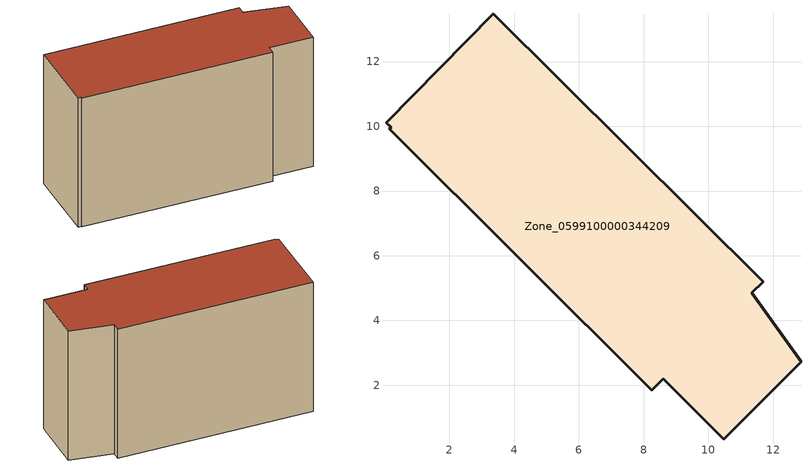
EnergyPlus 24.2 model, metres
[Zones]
Zone_0599100000344209
 floor ground (C_G): 8.26,1.85 0.14,9.92 0.2,9.97 0.06,10.11 3.36,13.48 11.7,5.2 11.34,4.85 12.86,2.73 10.48,0.33 8.61,2.19 z0
 wall outside (C_F): 12.86,2.73 11.34,4.85 11.7,5.2 3.36,13.48 0.06,10.11 0.2,9.97 0.14,9.92 8.26,1.85 8.61,2.19 10.48,0.33 12.86,2.73 z0:8.52
 roof outside (C_R): 0.14,9.92 8.26,1.85 8.61,2.19 10.48,0.33 12.86,2.73 11.34,4.85 11.7,5.2 3.36,13.48 0.06,10.11 0.2,9.97 z8.52
[BUILDING]
Pand.0599100000344209: North Axis=0; Terrain=City; Loads Convergence Tolerance Value=0.04; Temperature Convergence Tolerance Value=0.4; Solar Distribution=FullExterior; Maximum Number of Warmup Days=25; Minimum Number of Warmup Days=1
[Site:Location]
Rotterdam.The.Hague.AP_ZH_NLD Design_Conditions: Latitude=51.96; Longitude=4.45; Time Zone=1; Elevation=-4.5
[SITE:GROUNDTEMPERATURE:BUILDINGSURFACE]
18, 18, 18, 18, 18, 18, 18, 18, 18, 18, 18, 18
[MATERIAL] Thermal Absorptance=0.9; Solar Absorptance=0.7; Visible Absorptance=0.7
Name | Roughness | Thickness | Conductivity | Density | Specific Heat
G.TI.1992-2005 | MediumSmooth | 0.15 | 0.06 | 540 | 1210
F.TI.1992-2005 | Rough | 0.3 | 0.12 | 1920 | 840
R.TI.1992-2005 | MediumRough | 0.2 | 0.08 | 1500 | 1000
[CONSTRUCTION]
C_G: G.TI.1992-2005
C_F: F.TI.1992-2005
C_R: R.TI.1992-2005
[ZONE]
Zone_0599100000344209: Type=1; Multiplier=1; Ceiling Height=Autocalculate; Volume=Autocalculate; Floor Area=autocalculate; Part of Total Floor Area=Yes
[ZONEINFILTRATION:DESIGNFLOWRATE]
Infil_Zone_0599100000344209: Zone or ZoneList or Space or SpaceList=Zone_0599100000344209; Schedule=AlwaysOn; Design Flow Rate Calculation Method=Flow/Area; Flow Rate per Floor Area=0.0015; Constant Term Coefficient=1; Temperature Term Coefficient=0; Velocity Term Coefficient=0; Velocity Squared Term Coefficient=0
[HVACTEMPLATE:ZONE:IDEALLOADSAIRSYSTEM]
Zone_0599100000344209: Maximum Heating Supply Air Temperature=50; Minimum Cooling Supply Air Temperature=13; Maximum Heating Supply Air Humidity Ratio=0.0156; Minimum Cooling Supply Air Humidity Ratio=0.0077; Heating Limit=NoLimit; Cooling Limit=NoLimit; Dehumidification Control Type=ConstantSensibleHeatRatio; Cooling Sensible Heat Ratio=0.7; Dehumidification Setpoint=60; Humidification Control Type=None; Humidification Setpoint=30; Outdoor Air Method=None; Outdoor Air Flow Rate per Person=0.00944; Outdoor Air Flow Rate per Zone Floor Area=0; Outdoor Air Flow Rate per Zone=0; Demand Controlled Ventilation Type=None; Outdoor Air Economizer Type=NoEconomizer; Heat Recovery Type=None; Sensible Heat Recovery Effectiveness=0.7; Latent Heat Recovery Effectiveness=0.65
[ZONECONTROL:THERMOSTAT]
ThermostatControl_Zone_0599100000344209: Zone or ZoneList=Zone_0599100000344209; Control Type Schedule=DualSetpointControlType; Control 1=Thermostat_Zone_0599100000344209; Temperature Difference Between Cutout And Setpoint=0
[THERMOSTATSETPOINT:DUALSETPOINT]
Thermostat_Zone_0599100000344209: Heating Setpoint Temperature Schedule=HeatingSetpoint_Zone_0599100000344209; Cooling Setpoint Temperature Schedule=CoolingSetpoint_Zone_0599100000344209
[SCHEDULE:COMPACT]
HeatingSetpoint_Zone_0599100000344209: Through: 12/31, For: AllDays, Until: 24:00, 21
CoolingSetpoint_Zone_0599100000344209: Through: 12/31, For: AllDays, Until: 24:00, 24
DualSetpointControlType: Through: 12/31, For: AllDays, Until: 24:00, 4
AlwaysOn: Through: 12/31, For: AllDays, Until: 24:00, 1
